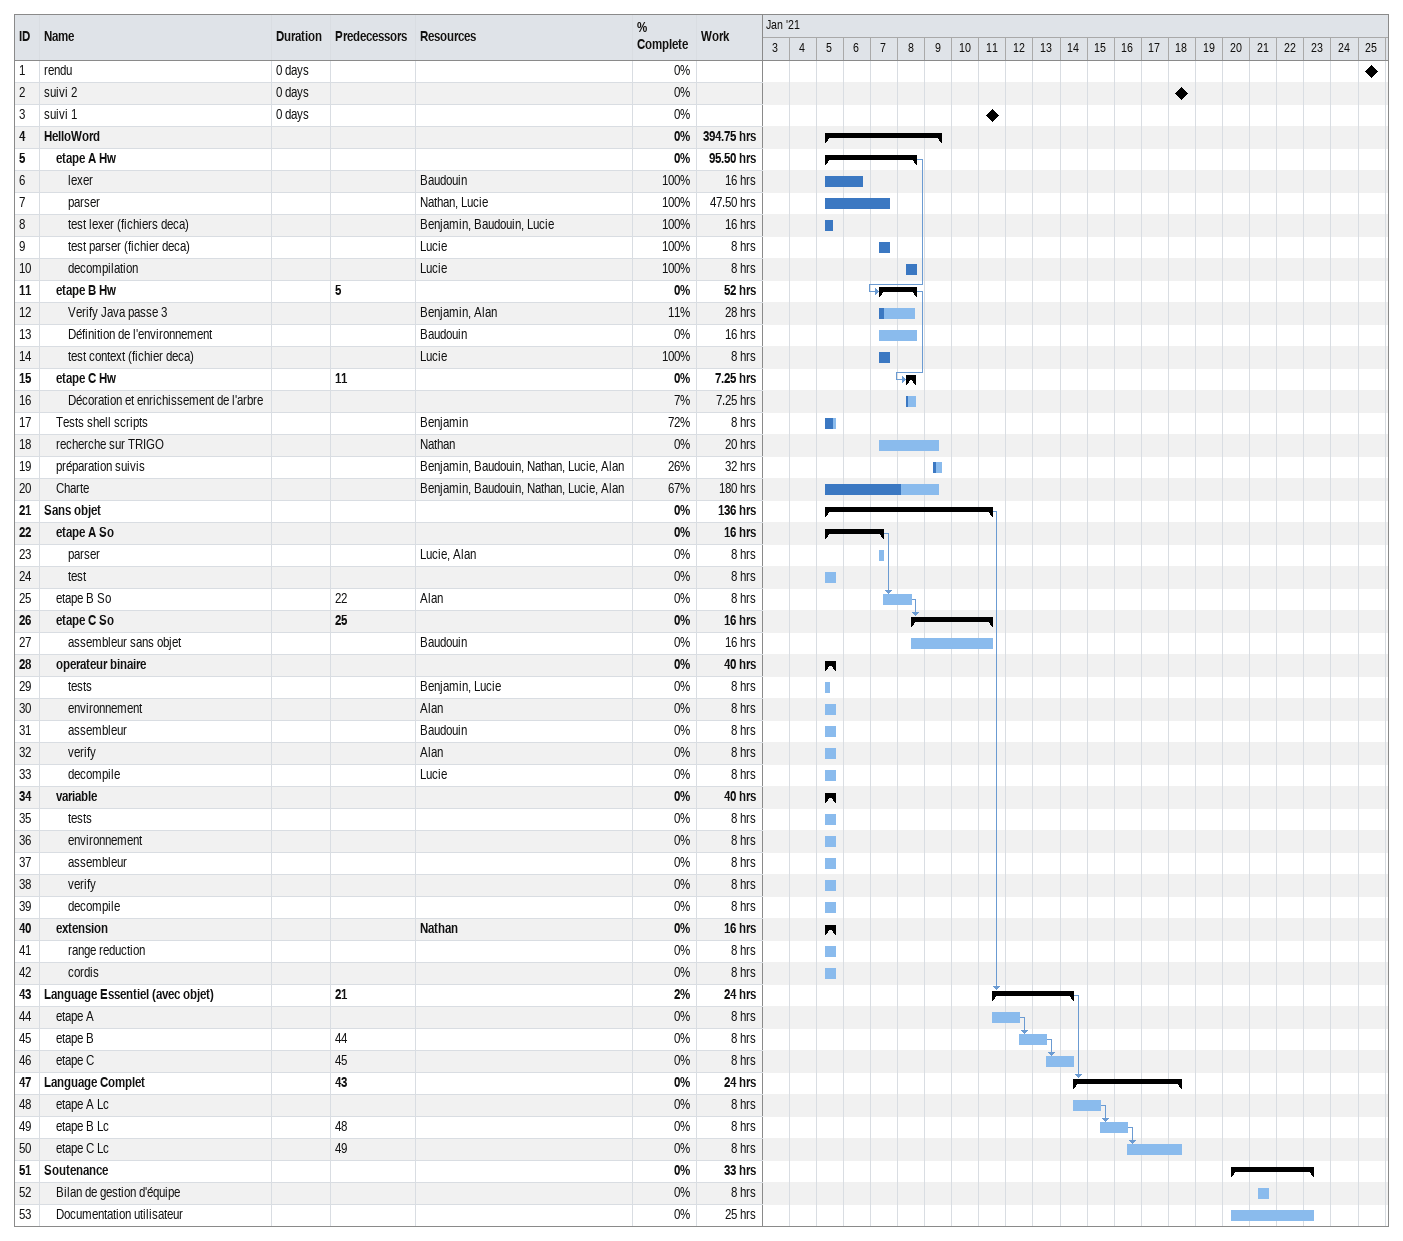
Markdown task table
| ID | Level | Task | Duration | Start | Finish | Predecessors | Resources | % complete | Work (h) |
|---|---|---|---|---|---|---|---|---|---|
| 1 | 1 | rendu | 0d | 2021-01-25 | 2021-01-25 |  |  | 0 |  |
| 2 | 1 | suivi 2 | 0d | 2021-01-18 | 2021-01-18 |  |  | 0 |  |
| 3 | 1 | suivi 1 | 0d | 2021-01-11 | 2021-01-11 |  |  | 0 |  |
| 4 | 1 | **HelloWord** |  | 2021-01-05 | 2021-01-09 |  |  | 0 | 394.75 |
| 5 | 2 | **etape A Hw** |  | 2021-01-05 | 2021-01-08 |  |  | 0 | 95.50 |
| 6 | 3 | lexer |  | 2021-01-05 | 2021-01-06 |  | Baudouin | 100 | 16 |
| 7 | 3 | parser |  | 2021-01-05 | 2021-01-07 |  | Nathan, Lucie | 100 | 47.50 |
| 8 | 3 | test lexer (fichiers deca) |  | 2021-01-05 | 2021-01-05 |  | Benjamin, Baudouin, Lucie | 100 | 16 |
| 9 | 3 | test parser (fichier deca) |  | 2021-01-07 | 2021-01-07 |  | Lucie | 100 | 8 |
| 10 | 3 | decompilation |  | 2021-01-08 | 2021-01-08 |  | Lucie | 100 | 8 |
| 11 | 2 | **etape B Hw** |  | 2021-01-07 | 2021-01-08 | 5 |  | 0 | 52 |
| 12 | 3 | Verify Java passe 3 |  | 2021-01-07 | 2021-01-08 |  | Benjamin, Alan | 11 | 28 |
| 13 | 3 | Définition de l'environnement |  | 2021-01-07 | 2021-01-08 |  | Baudouin | 0 | 16 |
| 14 | 3 | test context (fichier deca) |  | 2021-01-07 | 2021-01-07 |  | Lucie | 100 | 8 |
| 15 | 2 | **etape C Hw** |  | 2021-01-08 | 2021-01-08 | 11 |  | 0 | 7.25 |
| 16 | 3 | Décoration et enrichissement de l'arbre |  | 2021-01-08 | 2021-01-08 |  |  | 7 | 7.25 |
| 17 | 2 | Tests shell scripts |  | 2021-01-05 | 2021-01-05 |  | Benjamin | 72 | 8 |
| 18 | 2 | recherche sur TRIGO |  | 2021-01-07 | 2021-01-09 |  | Nathan | 0 | 20 |
| 19 | 2 | préparation suivis |  | 2021-01-09 | 2021-01-09 |  | Benjamin, Baudouin, Nathan, Lucie, Alan | 26 | 32 |
| 20 | 2 | Charte |  | 2021-01-05 | 2021-01-09 |  | Benjamin, Baudouin, Nathan, Lucie, Alan | 67 | 180 |
| 21 | 1 | **Sans objet** |  | 2021-01-05 | 2021-01-11 |  |  | 0 | 136 |
| 22 | 2 | **etape A So** |  | 2021-01-05 | 2021-01-07 |  |  | 0 | 16 |
| 23 | 3 | parser |  | 2021-01-07 | 2021-01-07 |  | Lucie, Alan | 0 | 8 |
| 24 | 3 | test |  | 2021-01-05 | 2021-01-05 |  |  | 0 | 8 |
| 25 | 2 | etape B So |  | 2021-01-07 | 2021-01-08 | 22 | Alan | 0 | 8 |
| 26 | 2 | **etape C So** |  | 2021-01-08 | 2021-01-11 | 25 |  | 0 | 16 |
| 27 | 3 | assembleur sans objet |  | 2021-01-08 | 2021-01-11 |  | Baudouin | 0 | 16 |
| 28 | 2 | **operateur binaire** |  | 2021-01-05 | 2021-01-05 |  |  | 0 | 40 |
| 29 | 3 | tests |  | 2021-01-05 | 2021-01-05 |  | Benjamin, Lucie | 0 | 8 |
| 30 | 3 | environnement |  | 2021-01-05 | 2021-01-05 |  | Alan | 0 | 8 |
| 31 | 3 | assembleur |  | 2021-01-05 | 2021-01-05 |  | Baudouin | 0 | 8 |
| 32 | 3 | verify |  | 2021-01-05 | 2021-01-05 |  | Alan | 0 | 8 |
| 33 | 3 | decompile |  | 2021-01-05 | 2021-01-05 |  | Lucie | 0 | 8 |
| 34 | 2 | **variable** |  | 2021-01-05 | 2021-01-05 |  |  | 0 | 40 |
| 35 | 3 | tests |  | 2021-01-05 | 2021-01-05 |  |  | 0 | 8 |
| 36 | 3 | environnement |  | 2021-01-05 | 2021-01-05 |  |  | 0 | 8 |
| 37 | 3 | assembleur |  | 2021-01-05 | 2021-01-05 |  |  | 0 | 8 |
| 38 | 3 | verify |  | 2021-01-05 | 2021-01-05 |  |  | 0 | 8 |
| 39 | 3 | decompile |  | 2021-01-05 | 2021-01-05 |  |  | 0 | 8 |
| 40 | 2 | **extension** |  | 2021-01-05 | 2021-01-05 |  | Nathan | 0 | 16 |
| 41 | 3 | range reduction |  | 2021-01-05 | 2021-01-05 |  |  | 0 | 8 |
| 42 | 3 | cordis |  | 2021-01-05 | 2021-01-05 |  |  | 0 | 8 |
| 43 | 1 | **Language Essentiel (avec objet)** |  | 2021-01-11 | 2021-01-14 | 21 |  | 2 | 24 |
| 44 | 2 | etape A |  | 2021-01-11 | 2021-01-12 |  |  | 0 | 8 |
| 45 | 2 | etape B |  | 2021-01-12 | 2021-01-13 | 44 |  | 0 | 8 |
| 46 | 2 | etape C |  | 2021-01-13 | 2021-01-14 | 45 |  | 0 | 8 |
| 47 | 1 | **Language Complet** |  | 2021-01-14 | 2021-01-18 | 43 |  | 0 | 24 |
| 48 | 2 | etape A Lc |  | 2021-01-14 | 2021-01-15 |  |  | 0 | 8 |
| 49 | 2 | etape B Lc |  | 2021-01-15 | 2021-01-16 | 48 |  | 0 | 8 |
| 50 | 2 | etape C Lc |  | 2021-01-16 | 2021-01-18 | 49 |  | 0 | 8 |
| 51 | 1 | **Soutenance** |  | 2021-01-20 | 2021-01-23 |  |  | 0 | 33 |
| 52 | 2 | Bilan de gestion d'équipe |  | 2021-01-21 | 2021-01-21 |  |  | 0 | 8 |
| 53 | 2 | Documentation utilisateur |  | 2021-01-20 | 2021-01-23 |  |  | 0 | 25 |
